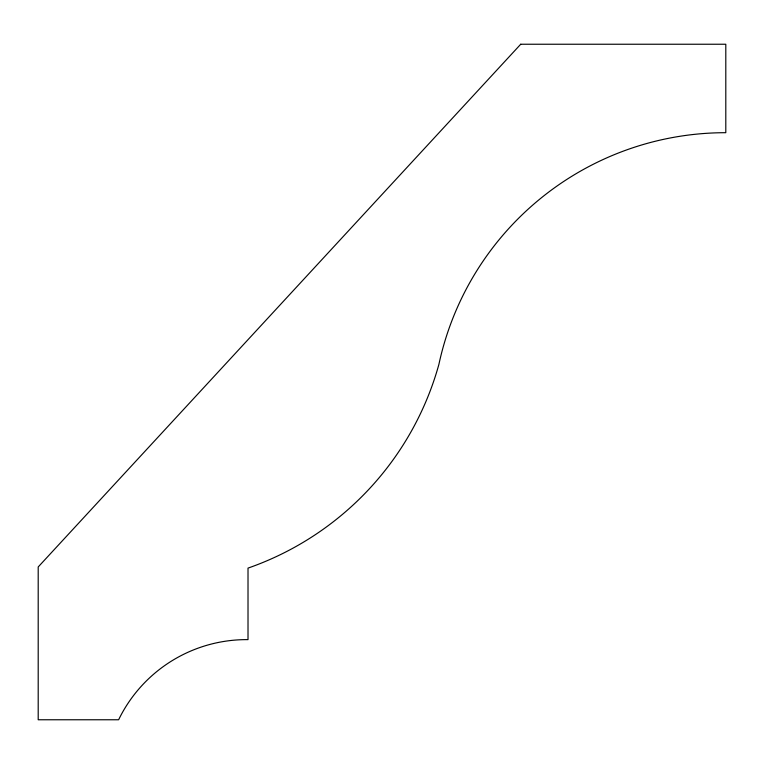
<?xml version="1.0" encoding="UTF-8"?>
<svg xmlns="http://www.w3.org/2000/svg" width="764" height="764" viewBox="0 0 764 764"><rect width="100%" height="100%" fill="white"/><g stroke="black" fill="none" stroke-linecap="round" stroke-linejoin="round"><path stroke-width="1.15" d="M520.723 44.236L38.2 566.964L38.2 719.764L118.621 719.764A142.247 142.247 0 0 1 248.013 639.63L248.013 568.11A301.016 301.016 0 0 0 438.899 364.38A293.281 293.281 0 0 1 725.8 132.697L725.8 44.236L520.723 44.236"/></g></svg>
